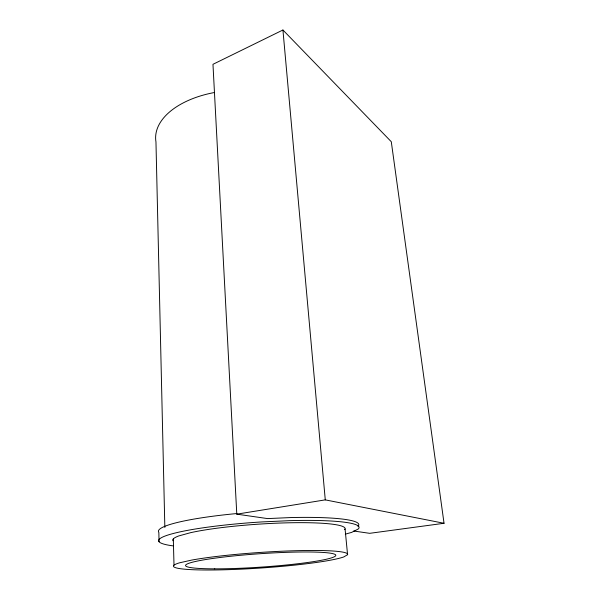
<?xml version="1.0" encoding="UTF-8"?>
<svg xmlns="http://www.w3.org/2000/svg" width="600" height="600" viewBox="0 0 600 600"><rect width="100%" height="100%" fill="white"/><g stroke="black" fill="none" stroke-linecap="round" stroke-linejoin="round"><path stroke-width="0.9" d="M344.558 529.455L345.082 529.043L347.572 554.692L343.8 556.928A87.278 7.8 -3.9 0 1 231.623 569.55A87.278 7.8 -3.9 0 1 179.67 562.785L191.535 560.115A87.278 7.8 -3.9 0 1 290.257 550.89A87.278 7.8 -3.9 0 1 347.572 554.692M353.647 531.007L369.675 533.325L444.037 523.283L391.29 141.735L282.93 30L212.97 64.312L236.79 514.155L267.577 518.595L290.288 517.582A100.35 12.18 -3.8 0 1 357.945 526.32M345.293 534.158L351.638 532.395L358.222 529.035A100.462 11.887 -3.8 0 0 290.513 520.627L261.788 521.925A100.462 11.887 -3.8 0 0 172.365 533.745A100.462 11.887 -3.8 0 0 172.958 545.857M236.79 514.155L325.275 499.875L444.037 523.283M282.93 30L325.275 499.875M173.31 538.935L174.007 565.207M164.843 527.452L155.962 141.892A79.05 44.513 -3.1 0 1 214.163 92.565M159.045 541.702L158.858 532.44A100.08 12.878 -3.8 0 1 236.782 513.555M173.002 540.757A86.363 10.2 -3.8 0 1 178.898 535.898L190.613 532.673A86.363 10.2 -3.8 0 1 288.202 522.81A86.363 10.2 -3.8 0 1 345.082 529.043M214.748 568.845A75.293 6.72 -3.9 0 0 335.085 556.305A75.293 6.72 -3.9 0 0 232.05 556.118A75.293 6.72 -3.9 0 0 214.748 568.845"/></g></svg>
